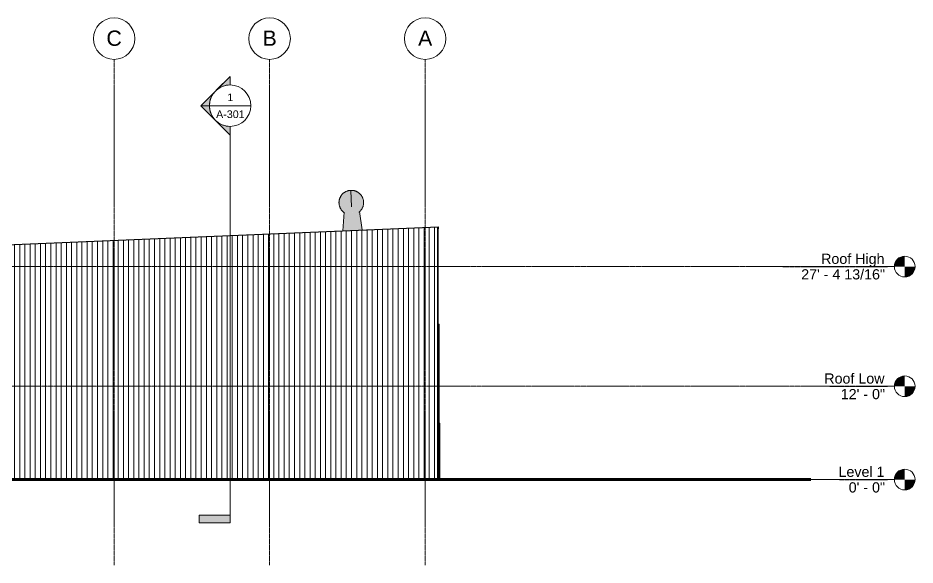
# Model space of a CAD drawing. Header units: inches. Extents: x 20426 to 81837, y -461 to 713.
# Drawn here: x 30218 to 31602, y -132 to 713 of the extents above; entities that cross this region are included whole.
import ezdxf

# ---------------------------------------------------------------- set-up
doc = ezdxf.new("R2010")
doc.units = ezdxf.units.IN
doc.header["$MEASUREMENT"] = 0
doc.linetypes.add('Grid Line 1_2_', pattern=[0.875, 0.5, -0.125, 0.125, -0.125])
for name, color, linetype, lineweight in [('A-DOOR', 31, 'Continuous', 13), ('A-DOOR-FRAM', 31, 'Continuous', 9), ('A-FLOR-LEVL', 51, 'Continuous', 9), ('A-GENM', 13, 'Continuous', 9), ('A-ROOF', 132, 'Continuous', 13), ('A-WALL', 113, 'Continuous', 13), ('A-WALL-PATT', 111, 'Continuous', 13), ('C-TOPO', 7, 'Continuous', 9), ('G-ANNO-SYMB', 111, 'Continuous', 9), ('L-SITE-WALL', 31, 'Continuous', 13), ('S-GRID', 1, 'Continuous', 9), ('S-GRID-IDEN', 1, 'Continuous', 9)]:
    doc.layers.add(name, color=color, linetype=linetype, lineweight=lineweight)
doc.styles.add('Arial', font='arial.ttf', dxfattribs={"height": 15.736527})
doc.styles.add('Arial_1', font='arial.ttf', dxfattribs={"height": 23.60479})
doc.styles.add('Arial_2', font='arial.ttf', dxfattribs={"height": 11.802395})

# ---------------------------------------------------------------- blocks, each defined once
blk = doc.blocks.new('Basic Wall _ arcoPlus - 547 - ___-608021-Elevation - East')
at = {"layer": 'A-WALL', "transparency": 33554649}
h = blk.add_hatch(color=256, dxfattribs=at)
h.paths.add_polyline_path([(-21129.7, 0), (-21129.7, 1.5), (-21129.7, 1.4), (-21129.7, 0.1)], flags=0)
h.paths.add_polyline_path([(-21129.7, 0), (-21129.9, 0.1), (-21131.3, 0.1), (-21131.3, 0)], flags=0)
at = {"layer": 'A-WALL'}
for p, q in [((-21129.9, 0.1), (-21131.3, 0.1)), ((-21131.3, 0.1), (-21129.9, 0.1)), ((-21129.7, 0.1), (-21129.9, 0.1)), ((-21129.9, 0.1), (-21129.7, 0.1)), ((-21129.7, 1.5), (-21129.8, 1.5)), ((-21129.8, 1.5), (-21129.8, 1.4)), ((-21129.8, 1.4), (-21129.8, 1.5)), ((-21129.8, 1.5), (-21129.7, 1.5)), ((-21129.8, 1.4), (-21129.7, 1.4)), ((-21129.7, 1.4), (-21129.8, 1.4)), ((-21129.7, 0), (-21129.7, 1.5)), ((-21129.7, 1.5), (-21129.7, 0)), ((-21129.7, 1.4), (-21129.7, 0.1)), ((-21129.7, 0.1), (-21129.7, 1.4))]:
    blk.add_line(p, q, dxfattribs=at)
blk = doc.blocks.new('Basic Wall _ arcoPlus - 547 - ___-606813-Elevation - East')
at = {"layer": 'A-WALL', "transparency": 33554649}
blk.add_hatch(color=256, dxfattribs=at).paths.add_polyline_path([(-21129.7, 387), (-21129.7, 389.7), (-21129.7, 389.7), (-21129.7, 387)], flags=0)
at = {"layer": 'A-WALL'}
for p, q in [((-21129.7, 389.7), (-21129.7, 387)), ((-21129.7, 387), (-21129.7, 389.7)), ((-21129.7, 389.7), (-21129.7, 387)), ((-21129.7, 387), (-21129.7, 389.7)), ((-21129.7, 387), (-21129.8, 387)), ((-21129.8, 387), (-21129.8, 387)), ((-21129.8, 387), (-21129.7, 387)), ((-21129.7, 387), (-21129.8, 387)), ((-21129.8, 387), (-21129.8, 387)), ((-21129.8, 387), (-21129.7, 387))]:
    blk.add_line(p, q, dxfattribs=at)
blk = doc.blocks.new('turbine vent - turbine vent-625927-Elevation - East')
at = {"layer": 'A-GENM'}
for points in [[(-21275.3, 412.3), (-21275.3, 412.3), (-21275.1, 412.3), (-21274.1, 412.4), (-21273.5, 412.4), (-21272, 412.4), (-21270.3, 412.6), (-21269, 412.5), (-21268.3, 412.6), (-21265.2, 412.7), (-21262.8, 412.8), (-21261.2, 412.9), (-21260.7, 412.9), (-21258.5, 413), (-21257.5, 413), (-21257.1, 413), (-21256.2, 413.1), (-21254.2, 413.2), (-21252.4, 413.3), (-21252.3, 413.2), (-21252.1, 413.3), (-21251.8, 413.3), (-21251.6, 413.3), (-21249.9, 414.9), (-21248.3, 417), (-21246.7, 419.8), (-21245.8, 422.4), (-21245.2, 425.3), (-21245.1, 428.3), (-21245.5, 431.6), (-21246.3, 434.2), (-21247.5, 436.9), (-21249.2, 439.3), (-21251.2, 441.5), (-21253.6, 443.4), (-21256.5, 445), (-21258.8, 445.8), (-21259, 445.8), (-21261.4, 446.3), (-21262.7, 446.5), (-21262.8, 446.5), (-21264.9, 446.5), (-21267.8, 446.2), (-21270, 445.6), (-21271.1, 445.2), (-21273.2, 444.2), (-21273.4, 444.1), (-21275.9, 442.4), (-21278.1, 440.4), (-21279.9, 438.1), (-21281.3, 435.4), (-21282.4, 432.6), (-21282.9, 429.7), (-21283.1, 426.7), (-21282.7, 423.8), (-21281.9, 420.9), (-21280.5, 418), (-21279, 415.7), (-21276.9, 413.5), (-21275.3, 412.3)], [(-21262.7, 446.5), (-21262.8, 446.5), (-21262.7, 446.5)], [(-21277.3, 384), (-21262.3, 384.6), (-21263.5, 412.8), (-21264.2, 412.7), (-21266.8, 412.6), (-21268.4, 412.6), (-21269.2, 412.5), (-21270.7, 412.5), (-21272.2, 412.4), (-21272.4, 412.4), (-21273.5, 412.4), (-21275.3, 412.3), (-21275.3, 412.3), (-21277.3, 384)], [(-21262.3, 384.6), (-21247.3, 385.3), (-21251.7, 413.3), (-21251.9, 413.2), (-21252.1, 413.3), (-21252.4, 413.3), (-21253.4, 413.3), (-21255.2, 413.1), (-21256.6, 413.1), (-21257.6, 413), (-21260, 413), (-21261.2, 412.9), (-21261.9, 412.8), (-21263.5, 412.8), (-21262.3, 384.7)]]:
    blk.add_hatch(color=256, dxfattribs=at).paths.add_polyline_path(points, flags=0)
for p, q in [((-21264.9, 446.5), (-21263.8, 421)), ((-21275.3, 412.6), (-21277.3, 384)), ((-21247.3, 385.3), (-21251.6, 413.6))]:
    blk.add_line(p, q, dxfattribs=at)
at = {"layer": 'A-GENM', "flags": 128}
for points in [[(-21274.6, 411.7), (-21274.8, 411.8), (-21275.4, 412.3), (-21276, 412.7), (-21276.6, 413.2), (-21277.1, 413.7), (-21277.7, 414.3), (-21278.2, 414.8), (-21278.7, 415.4), (-21279.2, 416), (-21279.6, 416.6), (-21280, 417.2), (-21280.4, 417.9), (-21280.8, 418.5), (-21281.2, 419.2), (-21281.5, 419.9), (-21281.8, 420.6), (-21282, 421.3), (-21282.3, 422.1), (-21282.5, 422.8), (-21282.6, 423.5), (-21282.8, 424.3), (-21282.9, 425), (-21283, 425.8), (-21283, 426.5), (-21283.1, 427.3), (-21283.1, 428.1), (-21283, 428.8), (-21283, 429.6), (-21282.9, 430.3), (-21282.7, 431.1), (-21282.6, 431.8), (-21282.4, 432.6), (-21282.2, 433.3), (-21281.9, 434), (-21281.7, 434.7), (-21281.4, 435.4), (-21281, 436.1), (-21280.7, 436.8), (-21280.3, 437.4), (-21279.9, 438.1), (-21279.5, 438.7), (-21279, 439.3), (-21278.5, 439.9), (-21278, 440.4), (-21277.5, 441), (-21276.9, 441.5), (-21276.4, 442), (-21275.8, 442.5), (-21275.2, 443), (-21274.5, 443.4), (-21273.9, 443.8), (-21273.2, 444.2), (-21272.6, 444.5), (-21271.9, 444.9), (-21271.2, 445.2), (-21270.5, 445.4), (-21269.7, 445.7), (-21269, 445.9), (-21268.3, 446.1), (-21267.5, 446.2), (-21266.8, 446.3), (-21266, 446.4), (-21265.3, 446.5), (-21264.9, 446.5)], [(-21264.9, 446.5), (-21264.1, 446.5), (-21263.3, 446.5), (-21262.6, 446.5), (-21261.8, 446.4), (-21261.1, 446.3), (-21260.3, 446.2), (-21259.6, 446), (-21258.9, 445.8), (-21258.1, 445.6), (-21257.4, 445.3), (-21256.7, 445), (-21256, 444.7), (-21255.3, 444.4), (-21254.7, 444), (-21254, 443.6), (-21253.4, 443.2), (-21252.8, 442.8), (-21252.2, 442.3), (-21251.6, 441.8), (-21251, 441.3), (-21250.5, 440.8), (-21249.9, 440.2), (-21249.5, 439.7), (-21249, 439.1), (-21248.5, 438.5), (-21248.1, 437.8), (-21247.7, 437.2), (-21247.3, 436.5), (-21247, 435.8), (-21246.7, 435.1), (-21246.4, 434.4), (-21246.1, 433.7), (-21245.9, 433), (-21245.7, 432.3), (-21245.5, 431.5), (-21245.4, 430.8), (-21245.2, 430), (-21245.2, 429.3), (-21245.1, 428.5), (-21245.1, 427.8), (-21245.1, 427), (-21245.1, 426.2), (-21245.2, 425.5), (-21245.3, 424.7), (-21245.4, 424), (-21245.6, 423.2), (-21245.8, 422.5), (-21246, 421.8), (-21246.2, 421.1), (-21246.5, 420.4), (-21246.8, 419.7), (-21247.1, 419), (-21247.5, 418.3), (-21247.9, 417.6), (-21248.3, 417), (-21248.7, 416.4), (-21249.2, 415.8), (-21249.6, 415.2), (-21250.1, 414.6), (-21250.7, 414.1), (-21251.2, 413.5), (-21251.8, 413), (-21252.3, 412.6)]]:
    blk.add_lwpolyline(points, dxfattribs=at)
blk = doc.blocks.new('Single-Glass 1 - 36_ x 84_-704306-Elevation - East')
at = {"layer": 'A-DOOR'}
blk.add_hatch(color=256, dxfattribs=at).paths.add_polyline_path([(-21130.6, 0.1), (-21129.9, 0.1), (-21129.9, 84), (-21130.6, 84), (-21130.6, 0.2)], flags=0)
h = blk.add_hatch(color=256, dxfattribs=at)
h.paths.add_polyline_path([(-21129.7, 0), (-21129.7, 0.1), (-21129.7, 1.4), (-21129.7, 1.5), (-21129.7, 0.1)], flags=0)
h.paths.add_polyline_path([(-21128.6, 0), (-21128.6, 84), (-21129.9, 84), (-21129.9, 0.1), (-21129.7, 0)], flags=0)
h = blk.add_hatch(color=256, dxfattribs=at)
h.paths.add_polyline_path([(-21130.6, 0), (-21129.7, 0), (-21129.9, 0.1), (-21130.6, 0)], flags=0)
h.paths.add_polyline_path([(-21129.7, 0), (-21129.7, 1.5), (-21129.7, 1.4), (-21129.7, 0.1)], flags=0)
at = {"layer": 'A-DOOR-FRAM', "lineweight": 13}
blk.add_hatch(color=256, dxfattribs=at).paths.add_polyline_path([(-21127.6, 0), (-21127.6, 87), (-21128.6, 87), (-21128.6, 0)], flags=0)
at = {"layer": 'A-DOOR', "lineweight": 9}
for p, q in [((-21130.6, 0.1), (-21130.6, 84)), ((-21130.6, 84), (-21129.9, 84)), ((-21129.9, 84), (-21128.6, 84))]:
    blk.add_line(p, q, dxfattribs=at)
at = {"layer": 'A-DOOR-FRAM'}
for p, q in [((-21128.6, 0), (-21128.6, 87)), ((-21127.6, 87), (-21128.6, 87)), ((-21127.6, 87), (-21127.6, 0))]:
    blk.add_line(p, q, dxfattribs=at)
blk = doc.blocks.new('Level - Level Head - Circle-15001-Elevation - East')
at = {"layer": 'A-FLOR-LEVL'}
h = blk.add_hatch(color=256, dxfattribs=at)
edge = h.paths.add_edge_path(flags=0)
edge.add_line((-20410.1, 0), (-20426.1, 0))
edge.add_arc((-20410.1, 0), 16, 90, 180, ccw=False)
edge.add_line((-20410.1, 16), (-20410.1, 0))
h = blk.add_hatch(color=256, dxfattribs=at)
edge = h.paths.add_edge_path(flags=0)
edge.add_line((-20410.1, -16), (-20410.1, 0))
edge.add_line((-20410.1, 0), (-20394.1, 0))
edge.add_arc((-20410.1, 0), 16, 270, 360, ccw=False)
blk.add_circle((-20410.1, 0), 16, dxfattribs=at)
blk = doc.blocks.new('Grid - Grid Head - Circle-14747-Elevation - East')
at = {"layer": 'S-GRID-IDEN'}
blk.add_circle((-21150.1, 680.7), 32, dxfattribs=at)
blk = doc.blocks.new('Section - 3_32_ x 3_8_-18514-Elevation - East')
at = {"layer": 'G-ANNO-SYMB'}
blk.add_hatch(color=256, dxfattribs=at).paths.add_polyline_path([(-22602.6, -54.8), (-22650.6, -54.8), (-22650.6, -66.8), (-22602.6, -66.8)], flags=0)
for p, q in [((-22650.6, -66.8), (-22650.6, -54.8)), ((-22650.6, -54.8), (-22602.6, -54.8)), ((-22602.6, -54.8), (-22602.6, -66.8)), ((-22602.6, -66.8), (-22650.6, -66.8))]:
    blk.add_line(p, q, dxfattribs=at)
blk = doc.blocks.new('Section - Section Head - Filled-1526-Elevation - East')
at = {"layer": 'G-ANNO-SYMB'}
h = blk.add_hatch(color=256, dxfattribs=at)
edge = h.paths.add_edge_path(flags=0)
edge.add_arc((-22650.6, 577.2), 32, 47.9216, 90)
edge.add_line((-22650.6, 609.2), (-22650.6, 622.4))
edge.add_line((-22650.6, 622.4), (-22629.1, 600.9))
h = blk.add_hatch(color=256, dxfattribs=at)
edge = h.paths.add_edge_path(flags=0)
edge.add_line((-22628, 599.8), (-22605.3, 577.2))
edge.add_line((-22605.3, 577.2), (-22618.6, 577.2))
edge.add_arc((-22650.6, 577.2), 32, 0, 45)
h = blk.add_hatch(color=256, dxfattribs=at)
edge = h.paths.add_edge_path(flags=0)
edge.add_arc((-22650.6, 577.2), 32, 315, 360)
edge.add_line((-22618.6, 577.2), (-22605.3, 577.2))
edge.add_line((-22605.3, 577.2), (-22628, 554.5))
h = blk.add_hatch(color=256, dxfattribs=at)
edge = h.paths.add_edge_path(flags=0)
edge.add_line((-22629.1, 553.4), (-22650.6, 531.9))
edge.add_line((-22650.6, 531.9), (-22650.6, 545.1))
edge.add_arc((-22650.6, 577.2), 32, 270, 312.0784)
for p, q in [((-22605.3, 577.2), (-22650.6, 622.4)), ((-22650.6, 609.2), (-22650.6, 622.4)), ((-22629.1, 600.9), (-22650.6, 622.4)), ((-22650.6, 622.4), (-22650.6, 609.2)), ((-22605.3, 577.2), (-22628, 599.8)), ((-22605.3, 577.2), (-22650.6, 531.9)), ((-22628, 554.5), (-22605.3, 577.2)), ((-22618.6, 577.2), (-22605.3, 577.2)), ((-22605.3, 577.2), (-22618.6, 577.2)), ((-22650.6, 531.9), (-22629.1, 553.4)), ((-22650.6, 545.2), (-22650.6, 531.9)), ((-22650.6, 545.1), (-22650.6, 531.9))]:
    blk.add_line(p, q, dxfattribs=at)
for start, end in [(90, 270), (270, 90), (47.9216, 90), (0, 45), (315, 0), (270, 312.0784)]:
    blk.add_arc((-22650.6, 577.2), 32, start, end, dxfattribs=at)

msp = doc.modelspace()

# ---------------------------------------------------------------- hatches: boundary and pattern name
at = {"layer": 'A-ROOF'}
msp.add_hatch(color=256, dxfattribs=at).paths.add_polyline_path([(29574.4, 335.8), (30866.8, 389.7), (30866.8, 390.2), (29574.4, 336.3)], flags=0)
at = {"layer": 'A-WALL', "transparency": 33554649}
msp.add_hatch(color=256, dxfattribs=at).paths.add_polyline_path([(30865.2, 0.1), (30866.6, 0.1), (30866.6, 388.7), (30865.2, 388.7), (30865.2, 20.1)], flags=0)
at = {"layer": 'A-WALL-PATT', "lineweight": 9}
h = msp.add_hatch(dxfattribs=at)
h.set_pattern_fill('FP_22', color=256, style=0, pattern_type=2)
h.set_pattern_definition([(90, (-21131.265, 0), (-8, 5e-16), [])])
h.paths.add_polyline_path([(30047, 0), (30865.2, 0), (30865.2, 389.6), (29627.8, 338.1), (29627.8, 240), (29660.9, 240), (29660.9, 192), (29886.4, 192), (29886.4, 0), (29892.1, 0)], flags=0)
at = {"layer": 'L-SITE-WALL'}
for points in [[(30866.6, 84), (30866.6, 240), (30865.2, 240), (30865.2, 84)], [(30866.6, 84), (30867.9, 84), (30867.9, 240), (30866.6, 240), (30866.6, 87)], [(30865.2, 0.1), (30865.9, 0.1), (30865.9, 84), (30865.2, 84), (30865.2, 0.1)], [(30865.9, 0), (30865.9, 0.1), (30865.2, 0.1), (30865.2, 0)]]:
    msp.add_hatch(color=256, dxfattribs=at).paths.add_polyline_path(points, flags=0)

# ---------------------------------------------------------------- linework, layer by layer
at = {"layer": 'A-ROOF'}
for p, q in [((29574.4, 336.3), (30866.8, 390.2)), ((30866.8, 389.7), (29574.4, 335.8)), ((30866.8, 390.2), (30866.8, 389.7))]:
    msp.add_line(p, q, dxfattribs=at)
at = {"layer": 'A-WALL'}
for p, q in [((30865.2, 388.7), (30866.6, 388.7)), ((30866.6, 0.1), (30866.6, 388.7)), ((30866.6, 240), (30866.6, 388.7)), ((30866.6, 0.1), (30865.2, 0.1))]:
    msp.add_line(p, q, dxfattribs=at)
at = {"layer": 'C-TOPO', "lineweight": 70}
for p, q in [((29807.5, 0), (31135.1, 0)), ((31135.1, 0), (31441.4, 0))]:
    msp.add_line(p, q, dxfattribs=at)
at = {"layer": 'C-TOPO'}
for p in [(29807.5, 0), (31441.4, 0)]:
    msp.add_line(p, (31135.1, 0), dxfattribs=at)
at = {"layer": 'G-ANNO-SYMB'}
for p, q in [((30513.4, 577.2), (30577.4, 577.2)), ((30545.4, 545.2), (30545.4, -54.8))]:
    msp.add_line(p, q, dxfattribs=at)
at = {"layer": 'L-SITE-WALL'}
for p, q in [((30865.2, 0), (30865.2, 389.6)), ((30865.2, 240), (30867.9, 240)), ((30867.9, 240), (30867.9, 87)), ((30865.2, 84), (30867.9, 84))]:
    msp.add_line(p, q, dxfattribs=at)
at = {"layer": 'S-GRID', "linetype": 'Grid Line 1_2_'}
for p, q in [((30366.4, -132), (30366.4, 648.7)), ((30606.4, -132), (30606.4, 648.7)), ((30846.4, -132), (30846.4, 648.7))]:
    msp.add_line(p, q, dxfattribs=at)

# ---------------------------------------------------------------- block references
at = {"layer": 'A-DOOR'}
msp.add_blockref('Single-Glass 1 - 36_ x 84_-704306-Elevation - East', (51996.5, 0), dxfattribs=at)
at = {"layer": 'A-FLOR-LEVL'}
for p in [(51996.5, 328.8), (51996.5, 144), (51996.5, 0)]:
    msp.add_blockref('Level - Level Head - Circle-15001-Elevation - East', p, dxfattribs=at)
at = {"layer": 'A-GENM'}
msp.add_blockref('turbine vent - turbine vent-625927-Elevation - East', (51996.5, 0), dxfattribs=at)
at = {"layer": 'A-WALL'}
for name in ['Basic Wall _ arcoPlus - 547 - ___-606813-Elevation - East', 'Basic Wall _ arcoPlus - 547 - ___-608021-Elevation - East']:
    msp.add_blockref(name, (51996.5, 0), dxfattribs=at)
at = {"layer": 'G-ANNO-SYMB', "extrusion": (0, 0, -1)}
for name in ['Section - Section Head - Filled-1526-Elevation - East', 'Section - 3_32_ x 3_8_-18514-Elevation - East']:
    msp.add_blockref(name, (-7894.8, 0), dxfattribs=at)
at = {"layer": 'S-GRID-IDEN'}
for p in [(51516.5, 0), (51756.5, 0), (51996.5, 0)]:
    msp.add_blockref('Grid - Grid Head - Circle-14747-Elevation - East', p, dxfattribs=at)

# ---------------------------------------------------------------- texts
at = {"layer": 'A-FLOR-LEVL', "char_height": 15.74, "attachment_point": 3, "line_spacing_factor": 0.938532, "style": 'Arial', "bg_fill": 3, "box_fill_scale": 1.25, "bg_fill_color": 0, "bg_fill_transparency": 0}
for s, insert, width in [('Roof High', (31555.2, 348.7), 116.352), ('Roof Low', (31555.2, 163.9), 110.016), ('Level 1', (31555.2, 19.9), 84.672)]:
    msp.add_mtext(s, dxfattribs=dict(at, insert=insert, width=width))
at = {"layer": 'G-ANNO-SYMB', "char_height": 11.8, "attachment_point": 2, "line_spacing_factor": 0.938532, "style": 'Arial_2'}
for s, insert, width in [('1', (30545.8, 596), 10.944), ('A-301', (30545.8, 569.9), 52.416)]:
    msp.add_mtext(s, dxfattribs=dict(at, insert=insert, width=width))

# ---------------------------------------------------------------- next in the draw order: texts
at = {"layer": 'A-FLOR-LEVL', "attachment_point": 3, "line_spacing_factor": 0.938532, "style": 'Arial', "bg_fill": 3, "box_fill_scale": 1.25, "bg_fill_color": 0, "bg_fill_transparency": 0}
for s, insert, char_height, width in [('27\' - 4 13/16"', (31556, 324.7), 15.737, 154.176), ('12\' - 0"', (31556, 139.8), 15.74, 81.216), ('0\' - 0"', (31556, -4.2), 15.74, 66.624)]:
    msp.add_mtext(s, dxfattribs=dict(at, insert=insert, char_height=char_height, width=width))
at = {"layer": 'S-GRID-IDEN', "char_height": 23.6, "attachment_point": 2, "line_spacing_factor": 0.938532, "style": 'Arial_1', "bg_fill": 3, "box_fill_scale": 1.25, "bg_fill_color": 0, "bg_fill_transparency": 0}
for s, insert, width in [('C', (30366.4, 693.2), 28.224), ('B', (30606.4, 693.2), 26.208), ('A', (30846.4, 693.2), 26.208)]:
    msp.add_mtext(s, dxfattribs=dict(at, insert=insert, width=width))

# ---------------------------------------------------------------- next in the draw order: linework, layer by layer
at = {"layer": 'A-FLOR-LEVL', "linetype": 'Grid Line 1_2_'}
for p, q in [((28833.6, 328.8), (31570.4, 328.8)), ((28833.6, 144), (31570.4, 144)), ((28833.6, 0), (31570.4, 0))]:
    msp.add_line(p, q, dxfattribs=at)

doc.saveas('drawing.dxf')
